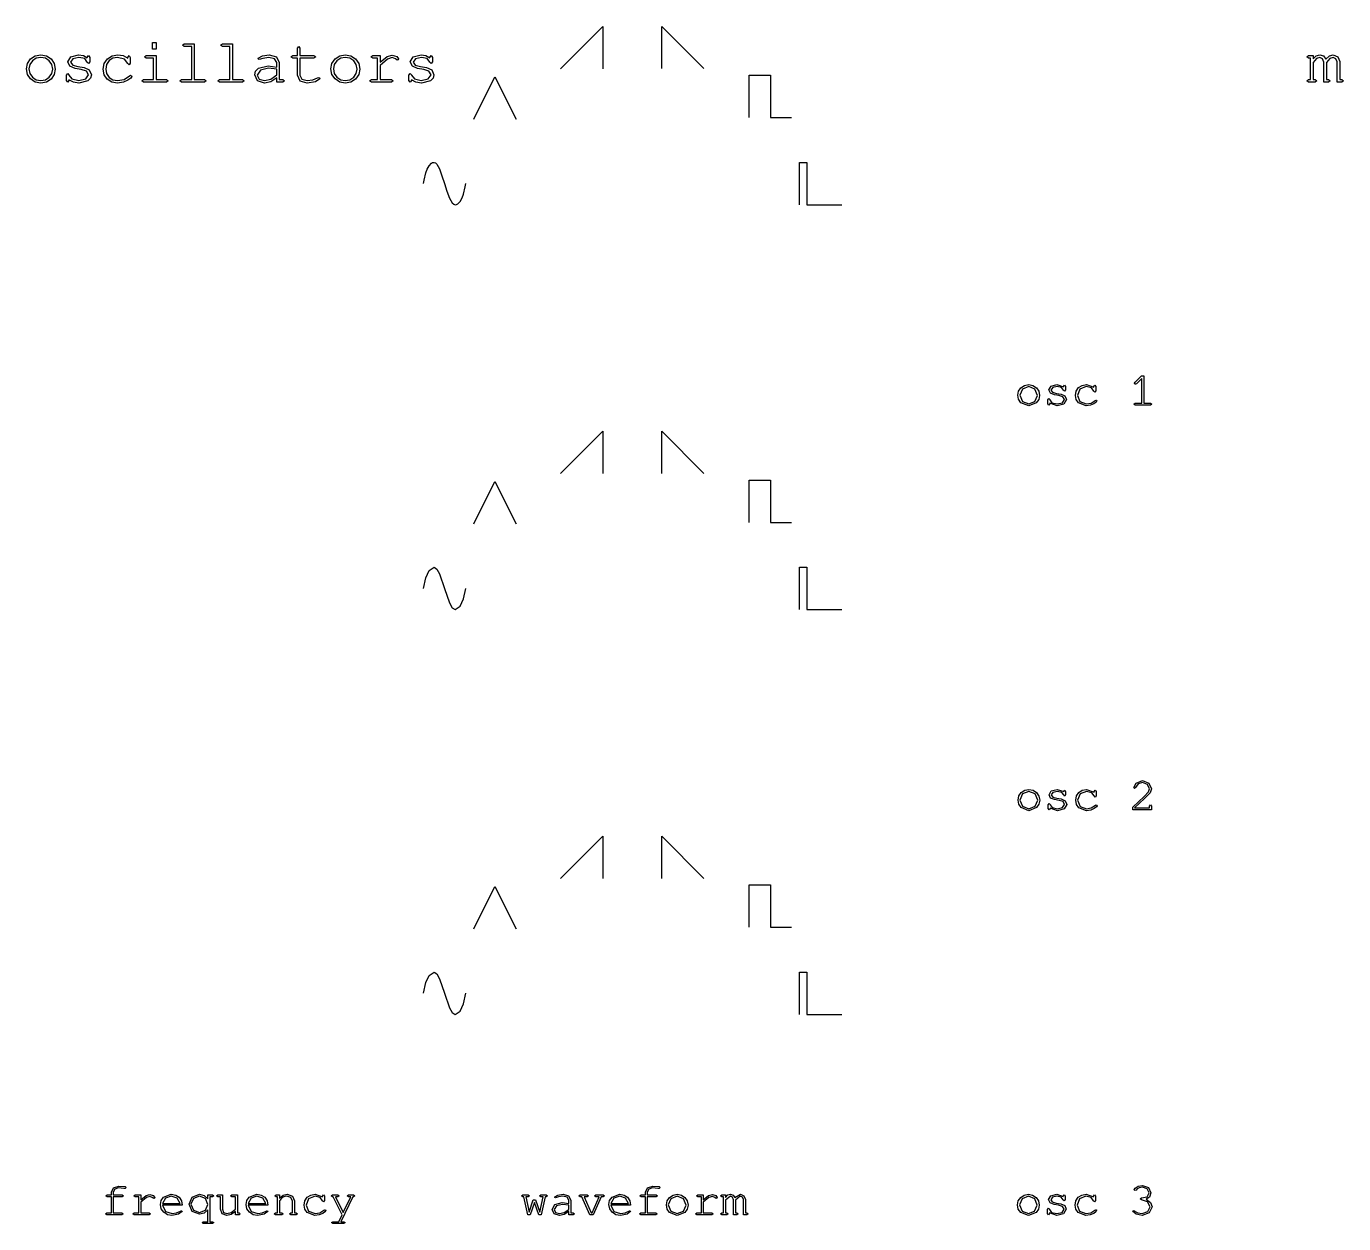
# Model space of a CAD drawing. Extents: x 0 to 469, y 0 to 120.
# Drawn here: x 118 to 235.2, y 13.2 to 119.6 of the extents above; entities that cross this region are included whole.
import ezdxf

# ---------------------------------------------------------------- set-up
doc = ezdxf.new("R2010")
doc.units = 0
doc.layers.add('Calque_1', color=7, linetype='CONTINUOUS')

msp = doc.modelspace()

# ---------------------------------------------------------------- linework, layer by layer
at = {"layer": 'Calque_1', "color": 7}
for points in [[(165.52179, 115.87372), (169.2833, 119.63522), (169.2833, 115.87372)], [(174.50716, 115.87813), (174.50716, 119.63963), (178.26866, 115.87813)], [(157.79746, 111.39754), (159.67821, 115.15905), (161.55896, 111.39754)], [(182.30182, 111.52529), (182.30182, 115.2868), (184.18257, 115.2868), (184.18257, 111.52529), (186.06332, 111.52529)], [(153.32259, 105.66181), (153.37419, 105.95567), (153.53852, 106.60218), (153.66746, 106.94748), (153.82999, 107.24869), (154.0279, 107.46174), (154.14069, 107.52144), (154.26299, 107.54254), (154.3881, 107.50024), (154.5095, 107.38086), (154.74354, 106.95475), (154.9697, 106.35232), (155.1926, 105.66173), (155.41685, 104.97114), (155.64705, 104.36872), (155.88781, 103.94261), (156.0136, 103.82322), (156.14375, 103.78102), (156.27079, 103.80212), (156.38708, 103.86182), (156.58886, 104.07488), (156.7519, 104.37609), (156.87899, 104.72139), (157.03658, 105.36789), (157.08408, 105.66176)], [(186.77207, 103.7799), (186.77207, 107.5414), (187.40378, 107.5414), (187.40378, 103.7799), (190.53357, 103.7799)], [(165.52179, 79.87372), (169.2833, 83.63522), (169.2833, 79.87372)], [(174.50716, 79.87813), (174.50716, 83.63963), (178.26866, 79.87813)], [(157.79746, 75.39754), (159.67821, 79.15905), (161.55896, 75.39754)], [(182.30182, 75.52529), (182.30182, 79.2868), (184.18257, 79.2868), (184.18257, 75.52529), (186.06332, 75.52529)], [(153.32259, 69.66181), (153.538493, 70.602185), (153.829962, 71.248693), (154.26297, 71.54256), (154.509479, 71.380933), (154.743511, 70.954824), (155.192575, 69.661805), (155.647024, 68.368786), (155.887787, 67.942677), (156.14372, 67.78105), (156.588834, 68.074919), (156.878955, 68.72143), (157.08409, 69.66181)], [(186.77208, 67.7799), (186.77208, 71.5414), (187.40378, 71.5414), (187.40378, 67.7799), (190.53357, 67.7799)], [(165.52179, 43.87373), (169.2833, 47.63523), (169.2833, 43.87373)], [(174.50716, 43.87814), (174.50716, 47.63964), (178.26866, 43.87814)], [(157.79746, 39.39755), (159.67821, 43.15905), (161.55896, 39.39755)], [(182.30182, 39.5253), (182.30182, 43.28681), (184.18257, 43.28681), (184.18257, 39.5253), (186.06332, 39.5253)], [(153.32259, 33.66181), (153.538491, 34.602185), (153.829958, 35.248693), (154.26296, 35.54256), (154.509473, 35.380933), (154.743507, 34.954826), (155.192574, 33.66181), (155.647024, 32.368794), (155.887787, 31.942687), (156.14372, 31.78106), (156.588834, 32.074927), (156.878955, 32.721435), (157.08409, 33.66181)], [(186.77207, 31.7799), (186.77207, 35.54141), (187.40378, 35.54141), (187.40378, 31.7799), (190.53357, 31.7799)]]:
    msp.add_lwpolyline(points, dxfattribs=at)
for points in [[(129.55244, 118.20356), (129.55244, 117.61654), (129.21942, 117.61654), (129.21942, 118.20356)], [(132.9482, 118.09067), (132.9482, 114.91285), (133.85131, 114.91285), (134.00936, 114.79996), (133.85131, 114.68143), (131.81367, 114.68143), (131.66127, 114.79996), (131.81367, 114.91285), (132.71678, 114.91285), (132.71678, 117.85925), (132.05638, 117.85925), (131.90398, 117.97778), (132.05638, 118.09067)], [(136.33267, 118.09067), (136.33267, 114.91285), (137.23578, 114.91285), (137.39382, 114.79996), (137.23578, 114.68143), (135.19813, 114.68143), (135.04573, 114.79996), (135.19813, 114.91285), (136.10124, 114.91285), (136.10124, 117.85925), (135.44084, 117.85925), (135.28844, 117.97778), (135.44084, 118.09067)], [(142.34523, 117.03516), (143.58701, 117.03516), (143.73941, 116.92227), (143.58701, 116.80374), (142.34523, 116.80374), (142.34523, 115.29667), (142.51457, 114.95236), (142.97741, 114.82254), (143.47977, 114.88464), (143.91439, 115.04833), (144.00469, 115.08223), (144.07809, 115.04833), (144.11199, 114.96933), (143.72817, 114.71533), (142.98875, 114.59116), (142.35093, 114.77742), (142.11386, 115.28542), (142.11386, 116.80378), (141.69617, 116.80378), (141.53813, 116.92231), (141.69617, 117.0352), (142.11386, 117.0352), (142.11386, 117.70689), (142.23239, 117.85929), (142.34528, 117.70689)], [(119.29747, 117.11418), (119.797, 117.021048), (120.21187, 116.74165), (120.491268, 116.332428), (120.5844, 115.83854), (120.489855, 115.35735), (120.20622, 114.95236), (119.789943, 114.68143), (119.29747, 114.59112), (118.800755, 114.68284), (118.38307, 114.958), (118.103665, 115.365813), (118.01053, 115.85547), (118.103665, 116.33666), (118.38307, 116.74165), (118.800755, 117.021048), (119.29747, 117.11418)], [(119.29747, 116.88276), (118.889658, 116.80797), (118.54676, 116.5836), (118.31816, 116.251993), (118.24196, 115.85547), (118.31816, 115.457535), (118.54676, 115.12169), (118.889658, 114.897328), (119.29747, 114.82254), (119.701045, 114.897328), (120.04253, 115.12169), (120.275368, 115.450483), (120.35298, 115.83854), (120.27678, 116.24776), (120.04818, 116.5836), (119.708103, 116.80797), (119.29747, 116.88276)], [(123.53988, 115.34183), (123.34797, 115.66356), (122.88513, 115.81596), (122.34326, 115.90066), (121.88042, 116.08692), (121.68851, 116.47639), (121.95944, 116.93359), (122.65371, 117.11421), (123.086918, 117.0493), (123.427, 116.85457), (123.427, 116.87717), (123.54553, 117.03521), (123.65842, 116.87717), (123.65842, 116.4877), (123.54553, 116.3353), (123.427, 116.46512), (123.20122, 116.76992), (122.67628, 116.88281), (122.15135, 116.75863), (121.94251, 116.45948), (122.13442, 116.19983), (122.59726, 116.07001), (123.13913, 115.97971), (123.60197, 115.76522), (123.79388, 115.33624), (123.71486, 115.04132), (123.4778, 114.80002), (122.68757, 114.59118), (122.195098, 114.66738), (121.8014, 114.89598), (121.8014, 114.83388), (121.68851, 114.68148), (121.56997, 114.83388), (121.56997, 115.30237), (121.68851, 115.45477), (121.8014, 115.33059), (121.8014, 115.29109), (122.0554, 114.95806), (122.67064, 114.8226), (123.29153, 114.96935), (123.53988, 115.34189)], [(127.39284, 115.17814), (127.29684, 115.03138), (127.04284, 114.83947), (126.63644, 114.66449), (126.11715, 114.59109), (125.611975, 114.678578), (125.20275, 114.94104), (124.93605, 115.338975), (124.84715, 115.83286), (124.938873, 116.342273), (125.21404, 116.75291), (125.630318, 117.02384), (126.14537, 117.11415), (126.627975, 117.03654), (127.02591, 116.80371), (127.02591, 116.87711), (127.14444, 117.03515), (127.25733, 116.87711), (127.25733, 116.36346), (127.14444, 116.21106), (127.02591, 116.34653), (126.74368, 116.72471), (126.12844, 116.88275), (125.703695, 116.809373), (125.36644, 116.58924), (125.150538, 116.257628), (125.07857, 115.83853), (125.151948, 115.43213), (125.37208, 115.10475), (125.70793, 114.893085), (126.12844, 114.82253), (126.699938, 114.92413), (127.18395, 115.22893), (127.28555, 115.28533), (127.35895, 115.25143), (127.39285, 115.17803)], [(129.56374, 117.03516), (129.56374, 114.91285), (130.46685, 114.91285), (130.6249, 114.79996), (130.46685, 114.68143), (128.42921, 114.68143), (128.27681, 114.79996), (128.42921, 114.91285), (129.33232, 114.91285), (129.33232, 116.80374), (128.66627, 116.80374), (128.51387, 116.92227), (128.66627, 117.03516)], [(138.61646, 116.81503), (139.00028, 117.02387), (139.59859, 117.11417), (140.2477, 116.91662), (140.50735, 116.41991), (140.50735, 114.91284), (140.81215, 114.91284), (140.96455, 114.79995), (140.81215, 114.68142), (140.27593, 114.68142), (140.27593, 115.05959), (139.755228, 114.70823), (139.19784, 114.59111), (138.56002, 114.78866), (138.3173, 115.31359), (138.399145, 115.645203), (138.64468, 115.90626), (139.50828, 116.13768), (140.27593, 116.01915), (140.27593, 116.41991), (140.08402, 116.75293), (139.58166, 116.88275), (139.04544, 116.79245), (138.7237, 116.70215), (138.6447, 116.73605), (138.6165, 116.81505)], [(146.37316, 117.11418), (146.872695, 117.021048), (147.28756, 116.74165), (147.566965, 116.332428), (147.6601, 115.83854), (147.565555, 115.35735), (147.28192, 114.95236), (146.86564, 114.68143), (146.37316, 114.59112), (145.87645, 114.68284), (145.45876, 114.958), (145.179363, 115.365813), (145.08623, 115.85547), (145.179363, 116.33666), (145.45876, 116.74165), (145.87645, 117.021048), (146.37316, 117.11418)], [(146.37316, 116.88276), (145.965353, 116.80797), (145.62245, 116.5836), (145.39385, 116.251993), (145.31765, 115.85547), (145.39385, 115.457535), (145.62245, 115.12169), (145.965353, 114.897328), (146.37316, 114.82254), (146.776738, 114.897328), (147.11823, 115.12169), (147.35106, 115.450483), (147.42867, 115.83854), (147.35247, 116.24776), (147.12387, 116.5836), (146.783793, 116.80797), (146.37316, 116.88276)], [(150.9994, 116.62312), (150.82442, 116.74165), (150.53656, 116.86018), (150.1358, 116.72472), (149.46411, 116.16027), (149.46411, 114.91285), (150.47447, 114.91285), (150.62687, 114.79432), (150.47447, 114.68143), (148.69082, 114.68143), (148.53842, 114.79996), (148.69082, 114.91285), (149.23269, 114.91285), (149.23269, 116.80374), (148.80936, 116.80374), (148.65696, 116.92227), (148.80936, 117.03516), (149.46411, 117.03516), (149.46411, 116.45943), (150.09629, 116.95049), (150.55349, 117.0916), (150.9486, 116.95614), (151.11794, 116.74165), (151.08404, 116.65695), (150.99934, 116.62305)], [(154.00004, 115.34183), (153.80813, 115.66356), (153.34529, 115.81596), (152.80342, 115.90066), (152.34058, 116.08692), (152.14866, 116.47639), (152.4196, 116.93359), (153.11386, 117.11421), (153.547073, 117.0493), (153.88715, 116.85457), (153.88715, 116.87717), (154.00569, 117.03521), (154.11858, 116.87717), (154.11858, 116.4877), (154.00569, 116.3353), (153.88715, 116.46512), (153.66138, 116.76992), (153.13644, 116.88281), (152.61151, 116.75863), (152.40266, 116.45948), (152.59458, 116.19983), (153.05742, 116.07001), (153.59929, 115.97971), (154.06213, 115.76522), (154.25404, 115.33624), (154.175018, 115.04132), (153.93795, 114.80002), (153.14773, 114.59118), (152.65525, 114.66738), (152.26155, 114.89598), (152.26155, 114.83388), (152.14866, 114.68148), (152.03013, 114.83388), (152.03013, 115.30237), (152.14866, 115.45477), (152.26155, 115.33059), (152.26155, 115.29109), (152.51555, 114.95806), (153.1308, 114.8226), (153.75169, 114.96935), (154.00004, 115.34189)], [(232.43769, 117.03516), (232.43769, 116.74165), (232.71426, 117.02952), (233.03035, 117.11422), (233.347853, 117.014033), (233.57786, 116.71347), (233.892543, 117.014033), (234.21569, 117.11422), (234.63337, 116.9336), (234.80835, 116.50462), (234.80835, 114.91289), (235.00026, 114.91289), (235.15266, 114.8), (235.00026, 114.68147), (234.58257, 114.68147), (234.58257, 116.482), (234.46969, 116.75858), (234.21004, 116.88276), (233.922175, 116.76705), (233.62302, 116.41992), (233.62302, 114.91285), (233.81493, 114.91285), (233.96733, 114.79996), (233.81493, 114.68143), (233.39724, 114.68143), (233.39724, 116.46507), (233.28435, 116.75294), (233.03035, 116.88276), (232.741075, 116.76705), (232.43769, 116.41992), (232.43769, 114.91285), (232.6296, 114.91285), (232.782, 114.79996), (232.6296, 114.68143), (232.01435, 114.68143), (231.8676, 114.79996), (232.02, 114.91285), (232.21191, 114.91285), (232.21191, 116.80374), (232.02, 116.80374), (231.8676, 116.92227), (232.02, 117.03516)], [(140.27593, 115.3136), (140.27593, 115.8216), (139.55344, 115.9063), (138.8253, 115.73697), (138.54873, 115.30799), (138.7237, 114.95239), (139.19219, 114.82257), (139.7397, 114.93546), (140.27593, 115.31363)], [(217.38468, 88.55085), (217.38468, 86.13362), (217.97311, 86.13362), (218.08741, 86.04892), (217.97311, 85.96002), (216.62268, 85.96002), (216.50415, 86.04892), (216.62268, 86.13362), (217.21111, 86.13362), (217.21111, 88.32225), (216.73275, 87.84389), (216.64385, 87.80999), (216.58455, 87.83539), (216.56335, 87.90739), (216.60995, 87.99209), (217.16875, 88.55089)], [(207.1424, 87.78462), (207.51705, 87.71477), (207.8282, 87.50522), (208.03775, 87.198303), (208.1076, 86.82789), (208.03669, 86.466995), (207.82396, 86.16325), (207.1424, 85.89232), (206.4566, 86.16749), (206.24705, 86.473345), (206.1772, 86.84059), (206.24705, 87.201478), (206.4566, 87.50522), (206.769865, 87.71477), (207.1424, 87.78462)], [(207.1424, 87.61105), (206.57936, 87.38669), (206.35076, 86.84059), (206.57936, 86.29025), (207.1424, 86.06589), (207.7012, 86.29025), (207.93403, 86.82789), (207.70543, 87.38669), (207.1424, 87.61105)], [(210.32421, 86.45535), (210.18028, 86.69665), (209.83314, 86.81095), (209.42674, 86.87445), (209.07961, 87.01415), (208.93568, 87.30625), (209.13888, 87.64915), (209.65958, 87.78462), (210.23954, 87.58989), (210.23954, 87.60679), (210.32844, 87.72532), (210.41314, 87.60679), (210.41314, 87.31469), (210.32844, 87.20039), (210.23954, 87.29779), (210.07021, 87.52639), (209.67651, 87.61109), (209.28281, 87.51799), (209.12618, 87.29362), (209.27011, 87.09889), (209.61724, 87.00149), (210.02364, 86.93379), (210.37078, 86.77292), (210.51471, 86.45119), (210.27764, 86.04902), (209.68498, 85.89239), (209.02034, 86.12099), (209.02034, 86.07439), (208.93564, 85.96009), (208.84674, 86.07439), (208.84674, 86.42576), (208.93564, 86.54006), (209.02034, 86.44696), (209.02034, 86.41736), (209.21084, 86.1676), (209.67228, 86.066), (210.13794, 86.17606), (210.32421, 86.45546)], [(213.21392, 86.33259), (213.14192, 86.22252), (212.95142, 86.07859), (212.64662, 85.94735), (212.25715, 85.89235), (211.57135, 86.15482), (211.371325, 86.453265), (211.30465, 86.82368), (211.373443, 87.20574), (211.57982, 87.51372), (211.892025, 87.716918), (212.27832, 87.78465), (212.93872, 87.55182), (212.93872, 87.60682), (213.02762, 87.72535), (213.11232, 87.60682), (213.11232, 87.22159), (213.02762, 87.10729), (212.93872, 87.20889), (212.72705, 87.49252), (212.26562, 87.61105), (211.69412, 87.39092), (211.47822, 86.82789), (211.69835, 86.27755), (212.26562, 86.06589), (212.694243, 86.14209), (213.05725, 86.37069), (213.13345, 86.41299), (213.18845, 86.38759), (213.21385, 86.33259)], [(207.16144, 51.78462), (207.53609, 51.71477), (207.84724, 51.50522), (208.05679, 51.198303), (208.12664, 50.82789), (208.055733, 50.466995), (207.84301, 50.16325), (207.16144, 49.89232), (206.47564, 50.16749), (206.26609, 50.473345), (206.19624, 50.84059), (206.26609, 51.201478), (206.47564, 51.50522), (206.788905, 51.71477), (207.16144, 51.78462)], [(207.16144, 51.61105), (206.59841, 51.38669), (206.36981, 50.84059), (206.59841, 50.29025), (207.16144, 50.06589), (207.72024, 50.29025), (207.95307, 50.82789), (207.72447, 51.38669), (207.16144, 51.61105)], [(210.34325, 50.45535), (210.19932, 50.69665), (209.85219, 50.81095), (209.44579, 50.87445), (209.09865, 51.01415), (208.95472, 51.30625), (209.15792, 51.64915), (209.67862, 51.78462), (210.25859, 51.58989), (210.25859, 51.60679), (210.34749, 51.72532), (210.43219, 51.60679), (210.43219, 51.31469), (210.34749, 51.20039), (210.25859, 51.29779), (210.08925, 51.52639), (209.69555, 51.61109), (209.30185, 51.51799), (209.14522, 51.29362), (209.28915, 51.09889), (209.63629, 51.00149), (210.04269, 50.93379), (210.38982, 50.77292), (210.53375, 50.45119), (210.29669, 50.04902), (209.70402, 49.89239), (209.03939, 50.12099), (209.03939, 50.07439), (208.95469, 49.96009), (208.86579, 50.07439), (208.86579, 50.42576), (208.95469, 50.54006), (209.03939, 50.44696), (209.03939, 50.41736), (209.22989, 50.1676), (209.69132, 50.066), (210.15699, 50.17606), (210.34325, 50.45546)], [(213.23296, 50.33259), (213.16096, 50.22252), (212.97046, 50.07859), (212.66566, 49.94735), (212.27619, 49.89235), (211.59039, 50.15482), (211.390365, 50.453265), (211.32369, 50.82368), (211.392483, 51.20574), (211.59886, 51.51372), (211.91107, 51.716918), (212.29736, 51.78465), (212.95776, 51.55182), (212.95776, 51.60682), (213.04666, 51.72535), (213.13136, 51.60682), (213.13136, 51.22159), (213.04666, 51.10729), (212.95776, 51.20889), (212.74609, 51.49252), (212.28466, 51.61105), (211.71316, 51.39092), (211.49726, 50.82789), (211.71739, 50.27755), (212.28466, 50.06589), (212.713283, 50.14209), (213.07629, 50.37069), (213.15249, 50.41299), (213.20749, 50.38759), (213.23289, 50.33259)], [(216.48509, 51.94972), (216.71369, 52.35612), (217.27249, 52.57625), (217.81436, 52.35612), (218.05142, 51.84812), (217.93712, 51.48829), (217.44182, 50.96335), (216.56552, 50.14632), (216.56552, 50.13362), (217.89479, 50.13362), (217.89479, 50.28602), (217.98369, 50.40032), (218.06839, 50.28602), (218.06839, 49.96005), (216.40045, 49.96005), (216.40045, 50.21405), (217.39952, 51.15385), (217.78475, 51.57719), (217.87785, 51.85235), (217.69581, 52.23759), (217.27248, 52.40269), (216.87878, 52.27569), (216.65441, 51.95819), (216.56551, 51.87349), (216.51051, 51.89469), (216.48511, 51.94969)], [(126.79594, 16.29262), (126.69011, 16.30532), (126.45304, 16.33072), (126.21174, 16.34342), (125.87307, 16.24182), (125.74184, 15.98359), (125.74184, 15.72535), (126.54194, 15.72535), (126.65624, 15.64065), (126.54194, 15.55175), (125.74184, 15.55175), (125.74184, 14.13358), (126.49537, 14.13358), (126.60967, 14.04888), (126.49537, 13.95998), (125.15341, 13.95998), (125.03911, 14.04888), (125.15341, 14.13358), (125.56827, 14.13358), (125.56827, 15.55175), (125.19574, 15.55175), (125.08144, 15.64065), (125.19574, 15.72535), (125.56827, 15.72535), (125.56827, 15.98359), (125.75031, 16.36459), (126.22021, 16.51699), (126.80864, 16.46199), (126.88484, 16.37729), (126.79594, 16.29259)], [(174.28411, 16.29262), (174.17828, 16.30532), (173.94121, 16.33072), (173.69991, 16.34342), (173.36125, 16.24182), (173.23001, 15.98359), (173.23001, 15.72535), (174.03011, 15.72535), (174.14441, 15.64065), (174.03011, 15.55175), (173.23001, 15.55175), (173.23001, 14.13358), (173.98355, 14.13358), (174.09785, 14.04888), (173.98355, 13.95998), (172.64158, 13.95998), (172.52728, 14.04888), (172.64158, 14.13358), (173.05645, 14.13358), (173.05645, 15.55175), (172.68391, 15.55175), (172.56961, 15.64065), (172.68391, 15.72535), (173.05645, 15.72535), (173.05645, 15.98359), (173.23848, 16.36459), (173.70838, 16.51699), (174.29681, 16.46199), (174.37301, 16.37729), (174.28411, 16.29259)], [(216.52954, 16.19525), (216.60994, 16.32649), (216.87664, 16.49159), (217.27457, 16.57629), (217.80374, 16.38579), (218.01964, 15.92436), (217.87994, 15.53489), (217.5836, 15.34863), (217.97307, 15.06499), (218.11277, 14.67129), (217.8503, 14.12096), (217.228, 13.89659), (216.69037, 14.01936), (216.40674, 14.25219), (216.43214, 14.30719), (216.48714, 14.33259), (216.60567, 14.26489), (216.85967, 14.13366), (217.23221, 14.07016), (217.72751, 14.24796), (217.93917, 14.67129), (217.71481, 15.09886), (217.18141, 15.28089), (217.06711, 15.36979), (217.18141, 15.45449), (217.679883, 15.570908), (217.84604, 15.92016), (217.68094, 16.26306), (217.27031, 16.40276), (216.96551, 16.35616), (216.79194, 16.25876), (216.69884, 16.15716), (216.61414, 16.11486), (216.55484, 16.13606), (216.52944, 16.19536)], [(129.33429, 15.41632), (129.20305, 15.50522), (128.98715, 15.59412), (128.68659, 15.49252), (128.18282, 15.06919), (128.18282, 14.13362), (128.94059, 14.13362), (129.05489, 14.04472), (128.94059, 13.96002), (127.60285, 13.96002), (127.48855, 14.04892), (127.60285, 14.13362), (128.00925, 14.13362), (128.00925, 15.55179), (127.69175, 15.55179), (127.57745, 15.64069), (127.69175, 15.72539), (128.18282, 15.72539), (128.18282, 15.29359), (128.65695, 15.66189), (128.99985, 15.76773), (129.29619, 15.66613), (129.42319, 15.50526), (129.39779, 15.44176), (129.33429, 15.41636)], [(131.87263, 14.80249), (130.11157, 14.80249), (130.39097, 14.26485), (130.9667, 14.06589), (131.3731, 14.12939), (131.70753, 14.29449), (131.77523, 14.32409), (131.83023, 14.29869), (131.85563, 14.23939), (131.55083, 14.01079), (130.9624, 13.89226), (130.56658, 13.964228), (130.23426, 14.18013), (130.012013, 14.498685), (129.93793, 14.87863), (130.00778, 15.23211), (130.21733, 15.52209), (130.90313, 15.78456), (131.29154, 15.716828), (131.60163, 15.51363), (131.804828, 15.20248), (131.87256, 14.80243)], [(130.11157, 14.97605), (131.69483, 14.97605), (131.42813, 15.43749), (130.9032, 15.61105), (130.3825, 15.43749), (130.11157, 14.97605)], [(134.16121, 15.37822), (134.16121, 15.72535), (134.56338, 15.72535), (134.67768, 15.64065), (134.56338, 15.55175), (134.33478, 15.55175), (134.33478, 13.34618), (134.56338, 13.34618), (134.67768, 13.26148), (134.56338, 13.17258), (133.74635, 13.17258), (133.63205, 13.26148), (133.74635, 13.34618), (134.16121, 13.34618), (134.16121, 14.40875), (133.828895, 14.10395), (133.39921, 14.00235), (132.74305, 14.26058), (132.47635, 14.89558), (132.74305, 15.52635), (133.40345, 15.78458), (133.82784, 15.68298), (134.16121, 15.37818)], [(133.40345, 15.61105), (132.86581, 15.40362), (132.64991, 14.89562), (132.86581, 14.38339), (133.40345, 14.17595), (133.93685, 14.38339), (134.16121, 14.88715), (133.94108, 15.40362), (133.40345, 15.61105)], [(136.60643, 13.96005), (136.60643, 14.23945), (136.236013, 13.979103), (135.83596, 13.89232), (135.42533, 14.04472), (135.27293, 14.44689), (135.27293, 15.55179), (135.04433, 15.55179), (134.93003, 15.64069), (135.04433, 15.72539), (135.44649, 15.72539), (135.44649, 14.44693), (135.55656, 14.17599), (135.83173, 14.06593), (136.23707, 14.16118), (136.60643, 14.44693), (136.60643, 15.55183), (136.29316, 15.55183), (136.17463, 15.64073), (136.29316, 15.72543), (136.77999, 15.72543), (136.77999, 14.1337), (136.92393, 14.1337), (137.03823, 14.049), (136.92393, 13.9601)], [(139.48767, 14.80249), (137.72661, 14.80249), (138.00601, 14.26485), (138.58174, 14.06589), (138.98814, 14.12939), (139.32257, 14.29449), (139.39027, 14.32409), (139.44527, 14.29869), (139.47067, 14.23939), (139.16587, 14.01079), (138.57744, 13.89226), (138.18162, 13.964228), (137.8493, 14.18013), (137.627053, 14.498685), (137.55297, 14.87863), (137.62282, 15.23211), (137.83237, 15.52209), (138.51817, 15.78456), (138.90658, 15.716828), (139.21667, 15.51363), (139.419868, 15.20248), (139.4876, 14.80243)], [(137.72661, 14.97605), (139.30987, 14.97605), (139.04317, 15.43749), (138.51824, 15.61105), (137.99754, 15.43749), (137.72661, 14.97605)], [(141.17512, 15.61105), (141.02695, 15.59415), (140.89572, 15.54755), (140.79412, 15.48825), (140.70102, 15.41205), (140.63332, 15.33585), (140.57402, 15.25965), (140.53172, 15.20465), (140.53172, 14.13362), (140.72222, 14.13362), (140.83652, 14.04892), (140.72222, 13.96002), (140.16766, 13.96002), (140.04912, 14.04892), (140.16766, 14.13362), (140.35816, 14.13362), (140.35816, 15.55179), (140.21422, 15.55179), (140.09992, 15.64069), (140.21422, 15.72539), (140.53172, 15.72539), (140.53172, 15.43329), (140.85346, 15.70846), (141.19212, 15.78466), (141.66626, 15.61956), (141.85676, 15.20893), (141.85676, 14.13366), (142.00069, 14.13366), (142.11499, 14.04896), (142.00069, 13.96006), (141.53926, 13.96006), (141.42496, 14.04896), (141.53926, 14.13366), (141.68319, 14.13366), (141.68319, 15.17929), (141.54349, 15.48409), (141.17519, 15.61109)], [(144.62787, 14.33259), (144.55587, 14.22252), (144.36537, 14.07859), (144.06057, 13.94735), (143.6711, 13.89235), (142.9853, 14.15482), (142.785275, 14.453265), (142.7186, 14.82368), (142.787393, 15.20574), (142.99377, 15.51372), (143.30598, 15.716918), (143.69227, 15.78465), (144.35267, 15.55182), (144.35267, 15.60682), (144.44157, 15.72535), (144.52627, 15.60682), (144.52627, 15.22159), (144.44157, 15.10729), (144.35267, 15.20889), (144.141, 15.49252), (143.67957, 15.61105), (143.10807, 15.39092), (142.89217, 14.82789), (143.1123, 14.27755), (143.67957, 14.06589), (144.108193, 14.14209), (144.4712, 14.37069), (144.5474, 14.41299), (144.6024, 14.38759), (144.6278, 14.33259)], [(146.09518, 13.96005), (145.29931, 15.55179), (145.23161, 15.55179), (145.11731, 15.64069), (145.23161, 15.72539), (145.71844, 15.72539), (145.83274, 15.64069), (145.71844, 15.55179), (145.49831, 15.55179), (146.19258, 14.15055), (146.87414, 15.55179), (146.64554, 15.55179), (146.53124, 15.64069), (146.64554, 15.72539), (147.11121, 15.72539), (147.22551, 15.64069), (147.11121, 15.55179), (147.05191, 15.55179), (145.96818, 13.34622), (146.24335, 13.34622), (146.35765, 13.26152), (146.24335, 13.17262), (145.25698, 13.17262), (145.14268, 13.26152), (145.25698, 13.34622), (145.79461, 13.34622)], [(163.79629, 13.96005), (163.58463, 13.96005), (163.19939, 15.05649), (162.82263, 13.96005), (162.60673, 13.96005), (162.25113, 15.55179), (162.17073, 15.55179), (162.05643, 15.64069), (162.17073, 15.72539), (162.64063, 15.72539), (162.75493, 15.64069), (162.64063, 15.55179), (162.41627, 15.55179), (162.72107, 14.19712), (163.08513, 15.27662), (163.30103, 15.27662), (163.6778, 14.19712), (163.9699, 15.55179), (163.75823, 15.55179), (163.64393, 15.64069), (163.75823, 15.72539), (164.22813, 15.72539), (164.34243, 15.64069), (164.22813, 15.55179), (164.14773, 15.55179)], [(164.99691, 15.56025), (165.28477, 15.71689), (165.73351, 15.78459), (166.22034, 15.63642), (166.41507, 15.26389), (166.41507, 14.13359), (166.64367, 14.13359), (166.75797, 14.04889), (166.64367, 13.95999), (166.24151, 13.95999), (166.24151, 14.24363), (165.850983, 13.980103), (165.43294, 13.89226), (164.95457, 14.04043), (164.77254, 14.43413), (165.01807, 14.87863), (165.66577, 15.05219), (166.24151, 14.96329), (166.24151, 15.26386), (166.09757, 15.51363), (165.72081, 15.61103), (165.31864, 15.54333), (165.07734, 15.47563), (165.01804, 15.50103), (164.99684, 15.56033)], [(168.42849, 13.96005), (168.13215, 13.96005), (167.42095, 15.55179), (167.24739, 15.55179), (167.13309, 15.64069), (167.24739, 15.72539), (167.88662, 15.72539), (168.00515, 15.64069), (167.88662, 15.55179), (167.61145, 15.55179), (168.24645, 14.13362), (168.32685, 14.13362), (168.94915, 15.55179), (168.66128, 15.55179), (168.54698, 15.64069), (168.66128, 15.72539), (169.30475, 15.72539), (169.41905, 15.64069), (169.30475, 15.55179), (169.13118, 15.55179)], [(171.74577, 14.80249), (169.9847, 14.80249), (170.2641, 14.26485), (170.83983, 14.06589), (171.24623, 14.12939), (171.58067, 14.29449), (171.64837, 14.32409), (171.70337, 14.29869), (171.72877, 14.23939), (171.42397, 14.01079), (170.83554, 13.89226), (170.439723, 13.964228), (170.10741, 14.18013), (169.885155, 14.498685), (169.81107, 14.87863), (169.88092, 15.23211), (170.09047, 15.52209), (170.77627, 15.78456), (171.16468, 15.716828), (171.47477, 15.51363), (171.677975, 15.20248), (171.74571, 14.80243)], [(169.9847, 14.97605), (171.56797, 14.97605), (171.30127, 15.43749), (170.77633, 15.61105), (170.25563, 15.43749), (169.9847, 14.97605)], [(175.89113, 15.78462), (176.26578, 15.71477), (176.57693, 15.50522), (176.78648, 15.198303), (176.85633, 14.82789), (176.78542, 14.466995), (176.57269, 14.16325), (175.89113, 13.89232), (175.20533, 14.16749), (174.99578, 14.473345), (174.92593, 14.84059), (174.99578, 15.201478), (175.20533, 15.50522), (175.518595, 15.71477), (175.89113, 15.78462)], [(175.89113, 15.61105), (175.32809, 15.38669), (175.09949, 14.84059), (175.32809, 14.29025), (175.89113, 14.06589), (176.44993, 14.29025), (176.68276, 14.82789), (176.45416, 15.38669), (175.89113, 15.61105)], [(179.36081, 15.41632), (179.22957, 15.50522), (179.01367, 15.59412), (178.71311, 15.49252), (178.20934, 15.06919), (178.20934, 14.13362), (178.96711, 14.13362), (179.08141, 14.04472), (178.96711, 13.96002), (177.62937, 13.96002), (177.51507, 14.04892), (177.62937, 14.13362), (178.03577, 14.13362), (178.03577, 15.55179), (177.71827, 15.55179), (177.60397, 15.64069), (177.71827, 15.72539), (178.20934, 15.72539), (178.20934, 15.29359), (178.68347, 15.66189), (179.02637, 15.76773), (179.32271, 15.66613), (179.44971, 15.50526), (179.42431, 15.44176), (179.36081, 15.41636)], [(180.17195, 15.72535), (180.17195, 15.50522), (180.37939, 15.72112), (180.61645, 15.78462), (180.85458, 15.709478), (181.02709, 15.48405), (181.50545, 15.78462), (181.81872, 15.64915), (181.94995, 15.32742), (181.94995, 14.13362), (182.09389, 14.13362), (182.20819, 14.04892), (182.09389, 13.96002), (181.78062, 13.96002), (181.78062, 15.31046), (181.69592, 15.51789), (181.50119, 15.61099), (181.06092, 15.26386), (181.06092, 14.13356), (181.20486, 14.13356), (181.31916, 14.04886), (181.20486, 13.95996), (180.89159, 13.95996), (180.89159, 15.2977), (180.80689, 15.5136), (180.61639, 15.611), (180.17189, 15.26387), (180.17189, 14.13357), (180.31583, 14.13357), (180.43013, 14.04887), (180.31583, 13.95997), (179.85439, 13.95997), (179.74433, 14.04887), (179.85863, 14.13357), (180.00256, 14.13357), (180.00256, 15.55174), (179.85863, 15.55174), (179.74433, 15.64064), (179.85863, 15.72534)], [(207.11699, 15.78462), (207.49164, 15.71477), (207.80279, 15.50522), (208.01234, 15.198303), (208.08219, 14.82789), (208.011283, 14.466995), (207.79856, 14.16325), (207.11699, 13.89232), (206.43119, 14.16749), (206.22164, 14.473345), (206.15179, 14.84059), (206.22164, 15.201478), (206.43119, 15.50522), (206.744455, 15.71477), (207.11699, 15.78462)], [(207.11699, 15.61105), (206.55396, 15.38669), (206.32536, 14.84059), (206.55396, 14.29025), (207.11699, 14.06589), (207.67579, 14.29025), (207.90862, 14.82789), (207.68002, 15.38669), (207.11699, 15.61105)], [(210.2988, 14.45535), (210.15487, 14.69665), (209.80774, 14.81095), (209.40134, 14.87445), (209.0542, 15.01415), (208.91027, 15.30625), (209.11347, 15.64915), (209.63417, 15.78462), (210.21414, 15.58989), (210.21414, 15.60679), (210.30304, 15.72532), (210.38774, 15.60679), (210.38774, 15.31469), (210.30304, 15.20039), (210.21414, 15.29779), (210.0448, 15.52639), (209.6511, 15.61109), (209.2574, 15.51799), (209.10077, 15.29362), (209.2447, 15.09889), (209.59184, 15.00149), (209.99824, 14.93379), (210.34537, 14.77292), (210.4893, 14.45119), (210.25224, 14.04902), (209.65957, 13.89239), (208.99494, 14.12099), (208.99494, 14.07439), (208.91024, 13.96009), (208.82134, 14.07439), (208.82134, 14.42576), (208.91024, 14.54006), (208.99494, 14.44696), (208.99494, 14.41736), (209.18544, 14.1676), (209.64687, 14.066), (210.11254, 14.17606), (210.2988, 14.45546)], [(213.18852, 14.33259), (213.11652, 14.22252), (212.92602, 14.07859), (212.62122, 13.94735), (212.23175, 13.89235), (211.54595, 14.15482), (211.345925, 14.453265), (211.27925, 14.82368), (211.348043, 15.20574), (211.55442, 15.51372), (211.86663, 15.716918), (212.25292, 15.78465), (212.91332, 15.55182), (212.91332, 15.60682), (213.00222, 15.72535), (213.08692, 15.60682), (213.08692, 15.22159), (213.00222, 15.10729), (212.91332, 15.20889), (212.70165, 15.49252), (212.24022, 15.61105), (211.66872, 15.39092), (211.45282, 14.82789), (211.67295, 14.27755), (212.24022, 14.06589), (212.668843, 14.14209), (213.03185, 14.37069), (213.10805, 14.41299), (213.16305, 14.38759), (213.18845, 14.33259)], [(166.24151, 14.43419), (166.24151, 14.81519), (165.69964, 14.87869), (165.15354, 14.75169), (164.94611, 14.42995), (165.07734, 14.16325), (165.42871, 14.06585), (165.83934, 14.15055), (166.24151, 14.43419)]]:
    msp.add_lwpolyline(points, close=True, dxfattribs=at)

doc.saveas('drawing.dxf')
